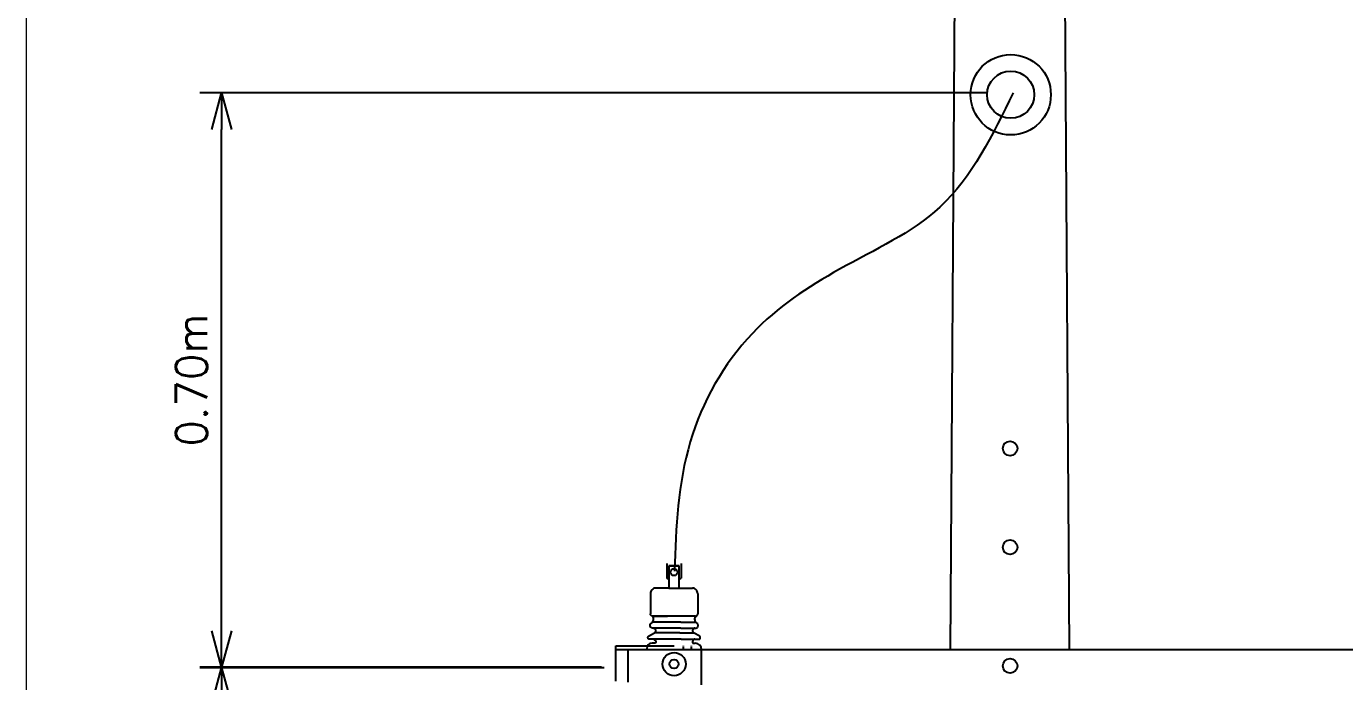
# Model space of a CAD drawing. Header units: millimetres. Extents: x 168 to 392, y 127 to 255.
# Drawn here: x 167.524 to 171.134, y 232.753 to 234.546 of the extents above; entities that cross this region are included whole.
import ezdxf

# ---------------------------------------------------------------- set-up
doc = ezdxf.new("R2010")
doc.units = ezdxf.units.MM
for name, color, linetype, lineweight in [('Equipos', 20, 'Continuous', 13), ('Esquemas', 7, 'Continuous', 13), ('Poste', 252, 'Continuous', 25)]:
    doc.layers.add(name, color=color, linetype=linetype, lineweight=lineweight)
doc.layers.add('RE80', color=2, linetype='Continuous')
doc.styles.add('RomanS', font='romans.shx')

# ---------------------------------------------------------------- blocks, each defined once
blk = doc.blocks.new('_Open30')
at = {"color": 0, "linetype": 'ByBlock', "lineweight": -2}
for p, q in [((-1, 0.268), (0, 0)), ((0, 0), (-1, -0.268)), ((0, 0), (-1, 0))]:
    blk.add_line(p, q, dxfattribs=at)

msp = doc.modelspace()

# ---------------------------------------------------------------- linework, layer by layer
for p, q in [((170.15689, 234.36401), (167.99918, 234.36401)), ((168.05918, 232.89225), (168.05918, 234.26401)), ((169.09885, 232.79225), (167.99918, 232.79225)), ((169.10662, 232.79104), (167.99918, 232.79104))]:
    msp.add_line(p, q)
at = {"layer": 'Equipos', "lineweight": -2}
for p, q in [((169.27892, 233.03576), (169.27892, 233.07611)), ((169.28365, 233.06994), (169.31223, 233.06994)), ((169.31223, 233.06994), (169.28365, 233.06994)), ((169.28365, 233.06994), (169.2838, 233.00919)), ((169.31223, 233.00919), (169.31223, 233.06994)), ((169.31223, 233.00919), (169.31223, 233.06994)), ((169.31697, 233.07611), (169.31697, 233.03576)), ((169.28365, 233.03432), (169.28035, 233.03432)), ((169.31568, 233.03432), (169.31223, 233.03432)), ((169.23339, 232.99655), (169.23311, 232.99339)), ((169.23311, 232.99339), (169.23311, 232.93825)), ((169.23425, 232.99943), (169.23339, 232.99655)), ((169.23555, 233.00215), (169.23425, 232.99943)), ((169.23741, 233.0046), (169.23555, 233.00215)), ((169.23957, 233.00646), (169.23741, 233.0046)), ((169.24201, 233.0079), (169.23957, 233.00646)), ((169.24459, 233.0089), (169.24201, 233.0079)), ((169.24747, 233.00919), (169.24459, 233.0089)), ((169.2838, 233.00919), (169.24747, 233.00919)), ((169.2838, 233.00919), (169.31223, 233.00919)), ((169.31223, 233.00919), (169.34856, 233.00919)), ((169.35129, 233.0089), (169.34856, 233.00919)), ((169.35402, 233.0079), (169.35129, 233.0089)), ((169.35646, 233.00646), (169.35402, 233.0079)), ((169.35862, 233.0046), (169.35646, 233.00646)), ((169.36034, 233.00215), (169.35862, 233.0046)), ((169.36163, 232.99943), (169.36034, 233.00215)), ((169.36249, 232.99655), (169.36163, 232.99943)), ((169.36278, 232.99339), (169.36249, 232.99655)), ((169.36278, 232.99339), (169.36278, 232.93854)), ((169.23325, 232.93696), (169.23311, 232.93825)), ((169.23368, 232.93566), (169.23325, 232.93696)), ((169.23425, 232.93466), (169.23368, 232.93566)), ((169.23497, 232.93365), (169.23425, 232.93466)), ((169.23583, 232.93294), (169.23497, 232.93365)), ((169.23698, 232.93236), (169.23583, 232.93294)), ((169.23799, 232.93193), (169.23698, 232.93236)), ((169.23914, 232.93179), (169.23799, 232.93193)), ((169.31654, 232.93179), (169.23914, 232.93179)), ((169.24057, 232.92992), (169.23942, 232.93179)), ((169.23942, 232.93179), (169.27949, 232.93179)), ((169.24, 232.91757), (169.241, 232.91944)), ((169.24129, 232.92791), (169.24057, 232.92992)), ((169.241, 232.91944), (169.24158, 232.92145)), ((169.24172, 232.9259), (169.24129, 232.92791)), ((169.24158, 232.92145), (169.24187, 232.9236)), ((169.24187, 232.9236), (169.24172, 232.9259)), ((169.35661, 232.93179), (169.31654, 232.93179)), ((169.35488, 232.92791), (169.35431, 232.9259)), ((169.35431, 232.9259), (169.35431, 232.9236)), ((169.35431, 232.9236), (169.3546, 232.92145)), ((169.3546, 232.92145), (169.35517, 232.91944)), ((169.3556, 232.92992), (169.35488, 232.92791)), ((169.35517, 232.91944), (169.35603, 232.91757)), ((169.35675, 232.93179), (169.3556, 232.92992)), ((169.35661, 232.93179), (169.3579, 232.93193)), ((169.3579, 232.93193), (169.35905, 232.93236)), ((169.35905, 232.93236), (169.36005, 232.93294)), ((169.36005, 232.93294), (169.36091, 232.9338)), ((169.36091, 232.9338), (169.36163, 232.9348)), ((169.36163, 232.9348), (169.36221, 232.93595)), ((169.36221, 232.93595), (169.36264, 232.93724)), ((169.36264, 232.93724), (169.36278, 232.93854)), ((169.22765, 232.87707), (169.24474, 232.88641)), ((169.23224, 232.9068), (169.23239, 232.90824)), ((169.23239, 232.90522), (169.23224, 232.9068)), ((169.23239, 232.90824), (169.23282, 232.90967)), ((169.23282, 232.90393), (169.23239, 232.90522)), ((169.23282, 232.90967), (169.23354, 232.91111)), ((169.23339, 232.90264), (169.23282, 232.90393)), ((169.23425, 232.90149), (169.23339, 232.90264)), ((169.23354, 232.91111), (169.23454, 232.91226)), ((169.2354, 232.90048), (169.23425, 232.90149)), ((169.23454, 232.91226), (169.23555, 232.91326)), ((169.2367, 232.89991), (169.2354, 232.90048)), ((169.23555, 232.91326), (169.23727, 232.91441)), ((169.23813, 232.89948), (169.2367, 232.89991)), ((169.23727, 232.91441), (169.23885, 232.91585)), ((169.23957, 232.89933), (169.23813, 232.89948)), ((169.23885, 232.91585), (169.24, 232.91757)), ((169.31668, 232.91613), (169.23899, 232.91599)), ((169.241, 232.89948), (169.23957, 232.89933)), ((169.31668, 232.89948), (169.241, 232.89948)), ((169.24129, 232.89948), (169.24244, 232.89919)), ((169.24244, 232.89919), (169.24373, 232.89876)), ((169.24373, 232.89876), (169.24474, 232.89804)), ((169.24474, 232.89804), (169.24574, 232.89703)), ((169.24574, 232.88727), (169.24474, 232.88641)), ((169.31381, 232.88626), (169.24474, 232.88626)), ((169.24574, 232.89703), (169.24646, 232.89603)), ((169.24646, 232.88827), (169.24574, 232.88727)), ((169.24646, 232.89603), (169.24704, 232.89474)), ((169.24704, 232.88942), (169.24646, 232.88827)), ((169.24704, 232.89474), (169.24747, 232.89344)), ((169.24747, 232.89072), (169.24704, 232.88942)), ((169.24747, 232.89344), (169.24761, 232.89215)), ((169.24761, 232.89215), (169.24747, 232.89072)), ((169.31381, 232.88626), (169.35144, 232.88626)), ((169.31668, 232.91613), (169.35718, 232.91599)), ((169.31668, 232.89948), (169.35517, 232.89948)), ((169.34871, 232.89344), (169.34856, 232.89215)), ((169.34856, 232.89215), (169.34871, 232.89072)), ((169.34914, 232.89474), (169.34871, 232.89344)), ((169.34871, 232.89072), (169.34914, 232.88942)), ((169.34971, 232.89603), (169.34914, 232.89474)), ((169.34914, 232.88942), (169.34971, 232.88827)), ((169.35043, 232.89703), (169.34971, 232.89603)), ((169.34971, 232.88827), (169.35043, 232.88727)), ((169.35144, 232.89804), (169.35043, 232.89703)), ((169.35043, 232.88727), (169.35144, 232.88641)), ((169.35244, 232.89876), (169.35144, 232.89804)), ((169.36838, 232.87707), (169.35144, 232.88641)), ((169.35373, 232.89919), (169.35244, 232.89876)), ((169.35488, 232.89948), (169.35373, 232.89919)), ((169.35517, 232.89948), (169.35661, 232.89933)), ((169.35603, 232.91757), (169.35732, 232.91585)), ((169.35661, 232.89933), (169.35804, 232.89948)), ((169.35732, 232.91585), (169.3589, 232.91441)), ((169.35804, 232.89948), (169.35948, 232.89991)), ((169.3589, 232.91441), (169.36048, 232.91326)), ((169.35948, 232.89991), (169.36077, 232.90048)), ((169.36163, 232.91226), (169.36048, 232.91326)), ((169.36077, 232.90048), (169.36178, 232.90149)), ((169.36264, 232.91111), (169.36163, 232.91226)), ((169.36178, 232.90149), (169.36278, 232.90264)), ((169.36336, 232.90967), (169.36264, 232.91111)), ((169.36278, 232.90264), (169.36336, 232.90393)), ((169.36379, 232.90824), (169.36336, 232.90967)), ((169.36336, 232.90393), (169.36379, 232.90522)), ((169.36393, 232.9068), (169.36379, 232.90824)), ((169.36379, 232.90522), (169.36393, 232.9068)), ((169.13873, 232.75475), (169.13873, 232.85108)), ((169.13873, 232.85108), (169.15302, 232.85108)), ((169.15302, 232.85108), (169.29783, 232.85108)), ((169.22636, 232.87434), (169.2265, 232.87506)), ((169.22636, 232.87363), (169.22636, 232.87434)), ((169.2265, 232.87276), (169.22636, 232.87363)), ((169.2265, 232.87506), (169.22664, 232.87578)), ((169.22664, 232.87205), (169.2265, 232.87276)), ((169.22664, 232.87578), (169.22693, 232.87636)), ((169.22679, 232.87119), (169.22664, 232.87205)), ((169.22722, 232.87061), (169.22679, 232.87119)), ((169.22693, 232.87636), (169.22736, 232.87679)), ((169.2275, 232.87004), (169.22722, 232.87061)), ((169.22736, 232.87679), (169.22765, 232.87707)), ((169.22794, 232.86961), (169.2275, 232.87004)), ((169.22837, 232.86917), (169.22794, 232.86961)), ((169.2288, 232.86903), (169.22837, 232.86917)), ((169.3174, 232.86903), (169.2288, 232.86903)), ((169.24704, 232.85826), (169.2378, 232.85826)), ((169.24129, 232.86903), (169.24244, 232.86889)), ((169.24244, 232.86889), (169.24359, 232.86831)), ((169.24359, 232.86831), (169.24474, 232.86774)), ((169.24474, 232.86774), (169.24574, 232.86688)), ((169.24574, 232.86688), (169.24646, 232.86573)), ((169.24646, 232.86573), (169.24718, 232.86458)), ((169.24747, 232.85941), (169.24704, 232.85826)), ((169.24718, 232.86458), (169.24761, 232.86329)), ((169.24775, 232.8607), (169.24747, 232.85941)), ((169.24761, 232.86329), (169.24775, 232.86199)), ((169.24775, 232.86199), (169.24775, 232.8607)), ((169.3174, 232.86903), (169.36723, 232.86903)), ((169.32261, 232.85108), (169.32261, 232.849)), ((169.32261, 232.84761), (169.32261, 232.84489)), ((169.34499, 232.85108), (169.34499, 232.849)), ((169.34499, 232.84761), (169.34499, 232.84489)), ((169.34856, 232.86329), (169.34842, 232.86199)), ((169.34842, 232.86199), (169.34842, 232.8607)), ((169.34842, 232.8607), (169.34871, 232.85941)), ((169.349, 232.86458), (169.34856, 232.86329)), ((169.34871, 232.85941), (169.34914, 232.85826)), ((169.34971, 232.86573), (169.349, 232.86458)), ((169.34914, 232.85826), (169.3559, 232.85826)), ((169.35043, 232.86688), (169.34971, 232.86573)), ((169.35144, 232.86774), (169.35043, 232.86688)), ((169.35244, 232.86831), (169.35144, 232.86774)), ((169.35373, 232.86889), (169.35244, 232.86831)), ((169.35488, 232.86903), (169.35373, 232.86889)), ((169.36723, 232.86903), (169.36781, 232.86917)), ((169.36781, 232.86917), (169.36824, 232.86961)), ((169.36824, 232.86961), (169.36867, 232.87004)), ((169.36881, 232.87679), (169.36838, 232.87707)), ((169.36867, 232.87004), (169.36896, 232.87061)), ((169.3691, 232.87636), (169.36881, 232.87679)), ((169.36896, 232.87061), (169.36924, 232.87119)), ((169.36939, 232.87578), (169.3691, 232.87636)), ((169.36924, 232.87119), (169.36953, 232.87205)), ((169.36967, 232.87506), (169.36939, 232.87578)), ((169.36953, 232.87205), (169.36967, 232.87276)), ((169.36982, 232.87434), (169.36967, 232.87506)), ((169.36967, 232.87276), (169.36982, 232.87363)), ((169.36982, 232.87363), (169.36982, 232.87434)), ((169.13873, 232.84141), (169.15302, 232.84141)), ((169.15302, 232.84141), (169.29783, 232.84141)), ((169.17198, 232.84141), (171.26861, 232.84141)), ((169.17198, 232.75152), (169.17198, 232.84141)), ((169.32261, 232.8435), (169.32261, 232.84141)), ((169.34499, 232.8435), (169.34499, 232.84141)), ((169.37312, 232.74395), (169.37312, 232.84104))]:
    msp.add_line(p, q, dxfattribs=at)
for centre, radius in [((169.29802, 233.05256), 0.00948), ((169.29802, 232.80111), 0.03174), ((169.29802, 232.80111), 0.01249)]:
    msp.add_circle(centre, radius, dxfattribs=at)
for centre, radius, start, end in [((169.28035, 233.03576), 0.00129, 180, 270), ((169.31568, 233.03576), 0.00129, 270, 0), ((169.2378, 232.84337), 0.01489, 90, 180), ((169.3559, 232.84104), 0.01722, 0, 90)]:
    msp.add_arc(centre, radius, start, end, dxfattribs=at)
at = {"layer": 'Esquemas'}
msp.add_lwpolyline([(167.52449, 237.37405), (207.55137, 237.24663), (207.55137, 221.80353), (167.52449, 221.93094)], close=True, dxfattribs=at)
at = {"layer": 'Poste'}
for p, q in [((170.07402, 235.9618), (170.05405, 232.84141)), ((170.35878, 235.9618), (170.37986, 232.84141))]:
    msp.add_line(p, q, dxfattribs=at)
for centre in [(170.21799, 233.39107), (170.21799, 233.12086), (170.21799, 232.79613)]:
    msp.add_circle(centre, 0.02001, dxfattribs=at)
at = {"layer": 'RE80'}
for radius in [0.10992, 0.06454]:
    msp.add_circle((170.21967, 234.35881), radius, dxfattribs=at)
at = {"layer": 'RE80', "color": 6}
msp.add_spline([(170.2262, 234.36398), (170.02579, 234.05146), (169.75124, 233.8815), (169.51239, 233.7058), (169.34215, 233.4089), (169.29867, 233.05572)], degree=3, dxfattribs=at)

# ---------------------------------------------------------------- block references
at = {"xscale": 0.1, "yscale": 0.1, "zscale": 0.1}
for p, rotation in [((168.05918, 234.36401), 90), ((168.05918, 232.79225), 270), ((168.05918, 232.79104), 90)]:
    msp.add_blockref('_Open30', p, dxfattribs=dict(at, rotation=rotation))

# ---------------------------------------------------------------- next in the draw order: texts
at = {"color": 2, "insert": (167.97668, 233.57813), "char_height": 0.085, "attachment_point": 5, "rotation": 90, "style": 'RomanS', "bg_fill": 3, "box_fill_scale": 1.1, "bg_fill_color": 256, "bg_fill_true_color": 13158600, "bg_fill_transparency": 0}
msp.add_mtext('\\A1;0.70m', dxfattribs=at)

doc.saveas('drawing.dxf')
